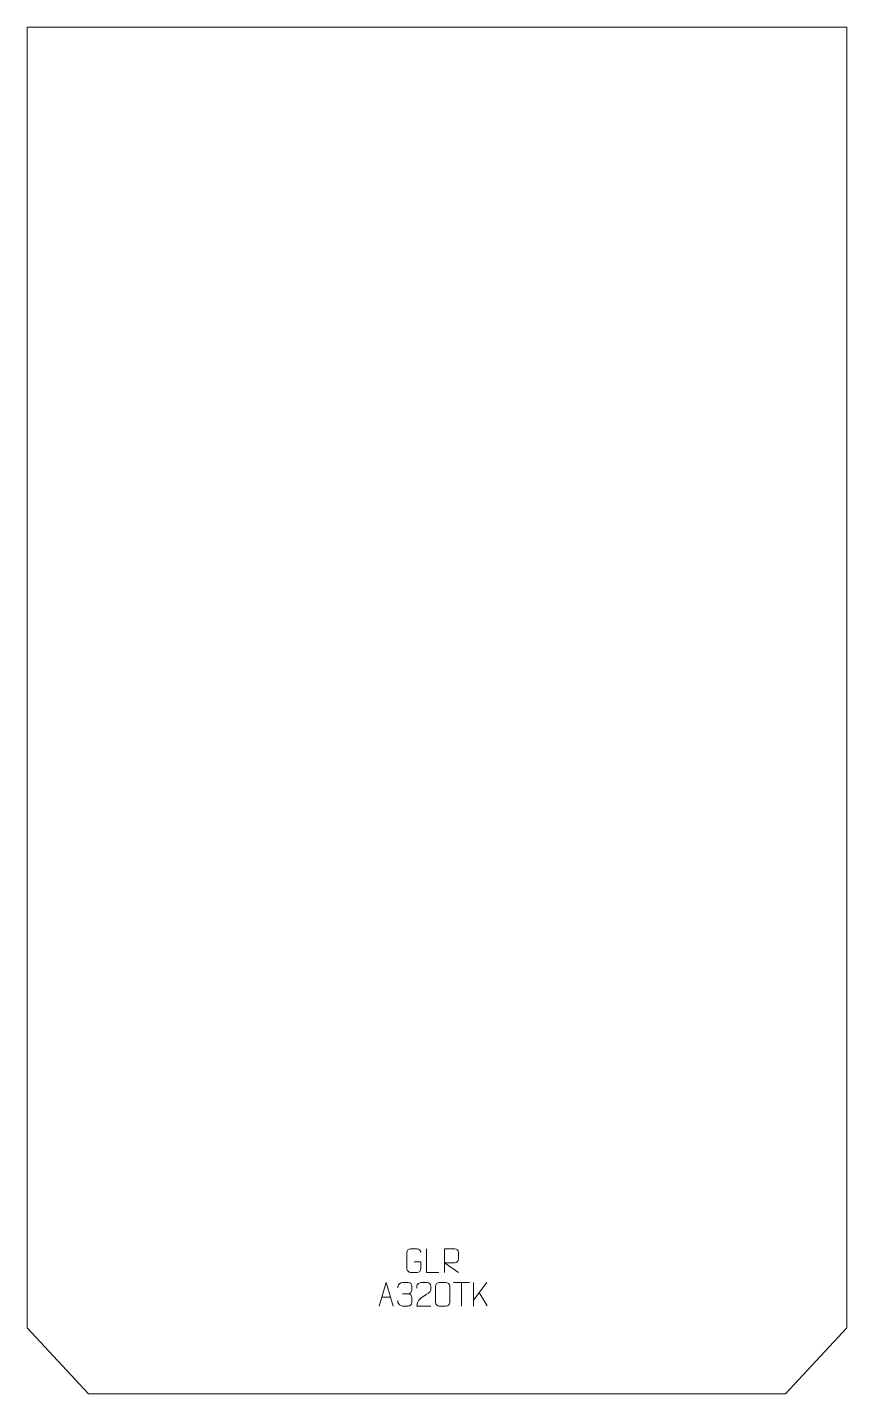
# Model space of a CAD drawing. Header units: millimetres. Extents: x -435 to 435, y -1122 to 327.
import ezdxf

# ---------------------------------------------------------------- set-up
doc = ezdxf.new("R2010")
doc.units = ezdxf.units.MM
doc.header["$MEASUREMENT"] = 0
doc.layers.add('layer 1', color=7, linetype='Continuous')

msp = doc.modelspace()

# ---------------------------------------------------------------- linework, layer by layer
at = {"layer": 'layer 1', "color": 242, "lineweight": 9}
msp.add_open_spline([(-370.0006, -1122.4993), (-370.0006, -1122.4993), (-435, -1052.4998), (-435, -1052.4998), (-435, -1052.4998), (-435, -1052.4998), (-435, 327.4997), (-435, 327.4997), (-435, 327.4997), (-435, 327.4997), (435, 327.4997), (435, 327.4997), (435, 327.4997), (435, 327.4997), (435, -1052.4998), (435, -1052.4998), (435, -1052.4998), (435, -1052.4998), (370.0005, -1122.4993), (370.0005, -1122.4993), (370.0005, -1122.4993), (370.0005, -1122.4993), (-370.0006, -1122.4993), (-370.0006, -1122.4993)], degree=3, knots=[0, 0, 0, 0, 0.142857143, 0.142857143, 0.142857143, 0.142857143, 0.285714286, 0.285714286, 0.285714286, 0.285714286, 0.428571429, 0.428571429, 0.428571429, 0.428571429, 0.571428571, 0.571428571, 0.571428571, 0.571428571, 0.714285714, 0.714285714, 0.714285714, 0.714285714, 1, 1, 1, 1], dxfattribs=at)
at = {"layer": 'layer 1', "color": 250, "lineweight": 9}
for points, knots in [([(-24.3259, -982.7541), (-24.3259, -982.7541), (-17.1578, -982.7541), (-17.1578, -982.7541), (-17.1578, -982.7541), (-17.1578, -982.7541), (-17.1578, -989.9222), (-17.1578, -989.9222), (-17.1578, -989.9222), (-17.2975, -992.2456), (-18.9747, -993.7252), (-21.1225, -993.736), (-21.1225, -993.736), (-23.4543, -993.7356), (-25.7863, -993.7356), (-28.1178, -993.736), (-28.1178, -993.736), (-30.0427, -993.8414), (-32.0149, -991.9569), (-32.0037, -989.9396), (-32.0037, -989.9396), (-32.0033, -984.1695), (-32.0033, -978.3998), (-32.0037, -972.6305), (-32.0037, -972.6305), (-31.9995, -970.4924), (-30.2527, -968.7732), (-28.1004, -968.7866), (-28.1004, -968.7866), (-25.7747, -968.7866), (-23.4486, -968.7866), (-21.1225, -968.7866), (-21.1225, -968.7866), (-19.1758, -968.7512), (-17.1844, -970.2427), (-17.1578, -972.6804)], [0, 0, 0, 0, 0.1, 0.1, 0.1, 0.1, 0.2, 0.2, 0.2, 0.2, 0.3, 0.3, 0.3, 0.3, 0.4, 0.4, 0.4, 0.4, 0.5, 0.5, 0.5, 0.5, 0.6, 0.6, 0.6, 0.6, 0.7, 0.7, 0.7, 0.7, 0.8, 0.8, 0.8, 0.8, 1, 1, 1, 1]), ([(1.8937, -993.7399), (1.8937, -993.7399), (-11.0554, -993.7399), (-11.0554, -993.7399), (-11.0554, -993.7399), (-11.0554, -993.7399), (-11.0554, -968.7863), (-11.0554, -968.7863)], [0, 0, 0, 0, 0.333333333, 0.333333333, 0.333333333, 0.333333333, 1, 1, 1, 1]), ([(8.0872, -993.7398), (8.0872, -993.7398), (8.0872, -968.7863), (8.0872, -968.7863), (8.0872, -968.7863), (11.682, -968.7863), (15.2775, -968.7863), (18.8727, -968.7863), (18.8727, -968.7863), (21.198, -968.824), (22.7553, -970.314), (22.7512, -972.6804), (22.7512, -972.6804), (22.7508, -974.7159), (22.7508, -977.7753), (22.7512, -979.8113), (22.7512, -979.8113), (22.7447, -981.6868), (20.9324, -983.6286), (18.9229, -983.6477), (18.9229, -983.6477), (18.9229, -983.6477), (8.0872, -983.6477), (8.0872, -983.6477), (8.0872, -983.6477), (8.0872, -983.6477), (22.7419, -993.7398), (22.7419, -993.7398)], [0, 0, 0, 0, 0.125, 0.125, 0.125, 0.125, 0.25, 0.25, 0.25, 0.25, 0.375, 0.375, 0.375, 0.375, 0.5, 0.5, 0.5, 0.5, 0.625, 0.625, 0.625, 0.625, 0.75, 0.75, 0.75, 0.75, 1, 1, 1, 1]), ([(-61.5179, -1029.482), (-61.5179, -1029.482), (-54.1469, -1004.5285), (-54.1469, -1004.5285), (-54.1469, -1004.5285), (-54.1469, -1004.5285), (-46.577, -1029.482), (-46.577, -1029.482)], [0, 0, 0, 0, 0.333333333, 0.333333333, 0.333333333, 0.333333333, 1, 1, 1, 1]), ([(-41.412, -1010.2128), (-41.412, -1010.2128), (-41.412, -1008.3556), (-41.412, -1008.3556), (-41.412, -1008.3556), (-41.4263, -1006.6137), (-38.7618, -1004.4956), (-36.7027, -1004.5183), (-36.7027, -1004.5183), (-34.6386, -1004.5183), (-32.5746, -1004.5183), (-30.5109, -1004.5183), (-30.5109, -1004.5183), (-28.3164, -1004.5095), (-26.7181, -1006.3563), (-26.6737, -1008.2684), (-26.6737, -1008.2684), (-26.6741, -1009.7035), (-26.6741, -1011.1386), (-26.6737, -1012.5741), (-26.6737, -1012.5741), (-26.7223, -1014.2276), (-28.3249, -1016.4576), (-30.5232, -1016.4476), (-30.5232, -1016.4476), (-28.3195, -1016.4588), (-26.7115, -1018.262), (-26.6575, -1020.3215), (-26.6575, -1020.3215), (-26.6579, -1022.1062), (-26.6579, -1023.8909), (-26.6575, -1025.676), (-26.6575, -1025.676), (-26.6474, -1027.7374), (-28.7023, -1029.5005), (-30.5232, -1029.4924), (-30.5232, -1029.4924), (-32.5885, -1029.4921), (-34.6537, -1029.4921), (-36.7193, -1029.4924), (-36.7193, -1029.4924), (-38.8879, -1029.4809), (-41.4189, -1027.0807), (-41.4375, -1025.6189), (-41.4375, -1025.6189), (-41.4375, -1025.6189), (-41.4375, -1023.7103), (-41.4375, -1023.7103)], [0, 0, 0, 0, 0.076923077, 0.076923077, 0.076923077, 0.076923077, 0.153846154, 0.153846154, 0.153846154, 0.153846154, 0.230769231, 0.230769231, 0.230769231, 0.230769231, 0.307692308, 0.307692308, 0.307692308, 0.307692308, 0.384615385, 0.384615385, 0.384615385, 0.384615385, 0.461538462, 0.461538462, 0.461538462, 0.461538462, 0.538461538, 0.538461538, 0.538461538, 0.538461538, 0.615384615, 0.615384615, 0.615384615, 0.615384615, 0.692307692, 0.692307692, 0.692307692, 0.692307692, 0.769230769, 0.769230769, 0.769230769, 0.769230769, 0.846153846, 0.846153846, 0.846153846, 0.846153846, 1, 1, 1, 1]), ([(-6.676, -1029.4924), (-11.5904, -1029.4921), (-16.5048, -1029.4921), (-21.4189, -1029.4924), (-21.4189, -1029.4924), (-21.4189, -1019.5601), (-6.7679, -1016.9189), (-6.676, -1012.6086), (-6.676, -1012.6086), (-6.6763, -1011.1845), (-6.6763, -1009.7608), (-6.676, -1008.3375), (-6.676, -1008.3375), (-6.6929, -1006.2604), (-8.8157, -1004.5356), (-10.4867, -1004.5183), (-10.4867, -1004.5183), (-12.5599, -1004.5187), (-14.6328, -1004.5187), (-16.7052, -1004.5183), (-16.7052, -1004.5183), (-18.5273, -1004.5018), (-21.352, -1006.2939), (-21.4189, -1008.3875), (-21.4189, -1008.3875), (-21.4189, -1008.3875), (-21.4189, -1010.4423), (-21.4189, -1010.4423)], [0, 0, 0, 0, 0.125, 0.125, 0.125, 0.125, 0.25, 0.25, 0.25, 0.25, 0.375, 0.375, 0.375, 0.375, 0.5, 0.5, 0.5, 0.5, 0.625, 0.625, 0.625, 0.625, 0.75, 0.75, 0.75, 0.75, 1, 1, 1, 1]), ([(2.3719, -1004.506), (4.738, -1004.506), (7.1045, -1004.506), (9.471, -1004.506), (9.471, -1004.506), (11.4515, -1004.4704), (13.4775, -1005.9647), (13.5046, -1008.4068), (13.5046, -1008.4068), (13.5042, -1014.1642), (13.5042, -1019.922), (13.5046, -1025.6802), (13.5046, -1025.6802), (13.3625, -1028.0078), (11.6561, -1029.4901), (9.471, -1029.5009), (9.471, -1029.5009), (7.0986, -1029.5005), (4.7262, -1029.5005), (2.3542, -1029.5009), (2.3542, -1029.5009), (0.3957, -1029.6065), (-1.6107, -1027.7186), (-1.5993, -1025.6976), (-1.5993, -1025.6976), (-1.5989, -1019.917), (-1.5989, -1014.1367), (-1.5993, -1008.3569), (-1.5993, -1008.3569), (-1.595, -1006.2149), (0.1821, -1004.4924), (2.3719, -1004.506)], [0, 0, 0, 0, 0.111111111, 0.111111111, 0.111111111, 0.111111111, 0.222222222, 0.222222222, 0.222222222, 0.222222222, 0.333333333, 0.333333333, 0.333333333, 0.333333333, 0.444444444, 0.444444444, 0.444444444, 0.444444444, 0.555555556, 0.555555556, 0.555555556, 0.555555556, 0.666666667, 0.666666667, 0.666666667, 0.666666667, 0.777777778, 0.777777778, 0.777777778, 0.777777778, 1, 1, 1, 1])]:
    msp.add_open_spline(points, degree=3, knots=knots, dxfattribs=at)
for points in [[(17.459, -1004.552), (17.459, -1004.552), (34.4462, -1004.552), (34.4462, -1004.552)], [(25.9528, -1029.482), (25.9528, -1029.482), (25.9528, -1004.5285), (25.9528, -1004.5285)], [(38.6019, -1004.5285), (38.6019, -1004.5285), (38.6019, -1029.4821), (38.6019, -1029.4821)], [(52.9781, -1004.5285), (52.9781, -1004.5285), (38.6019, -1023.1682), (38.6019, -1023.1682)], [(-58.7953, -1020.2326), (-58.7953, -1020.2326), (-49.2996, -1020.2326), (-49.2996, -1020.2326)], [(-36.7023, -1016.458), (-36.7023, -1016.458), (-30.5059, -1016.458), (-30.5059, -1016.458)], [(53.3034, -1029.3863), (53.3034, -1029.3863), (44.8329, -1015.0727), (44.8329, -1015.0727)]]:
    msp.add_open_spline(points, degree=3, dxfattribs=at)

doc.saveas('drawing.dxf')
